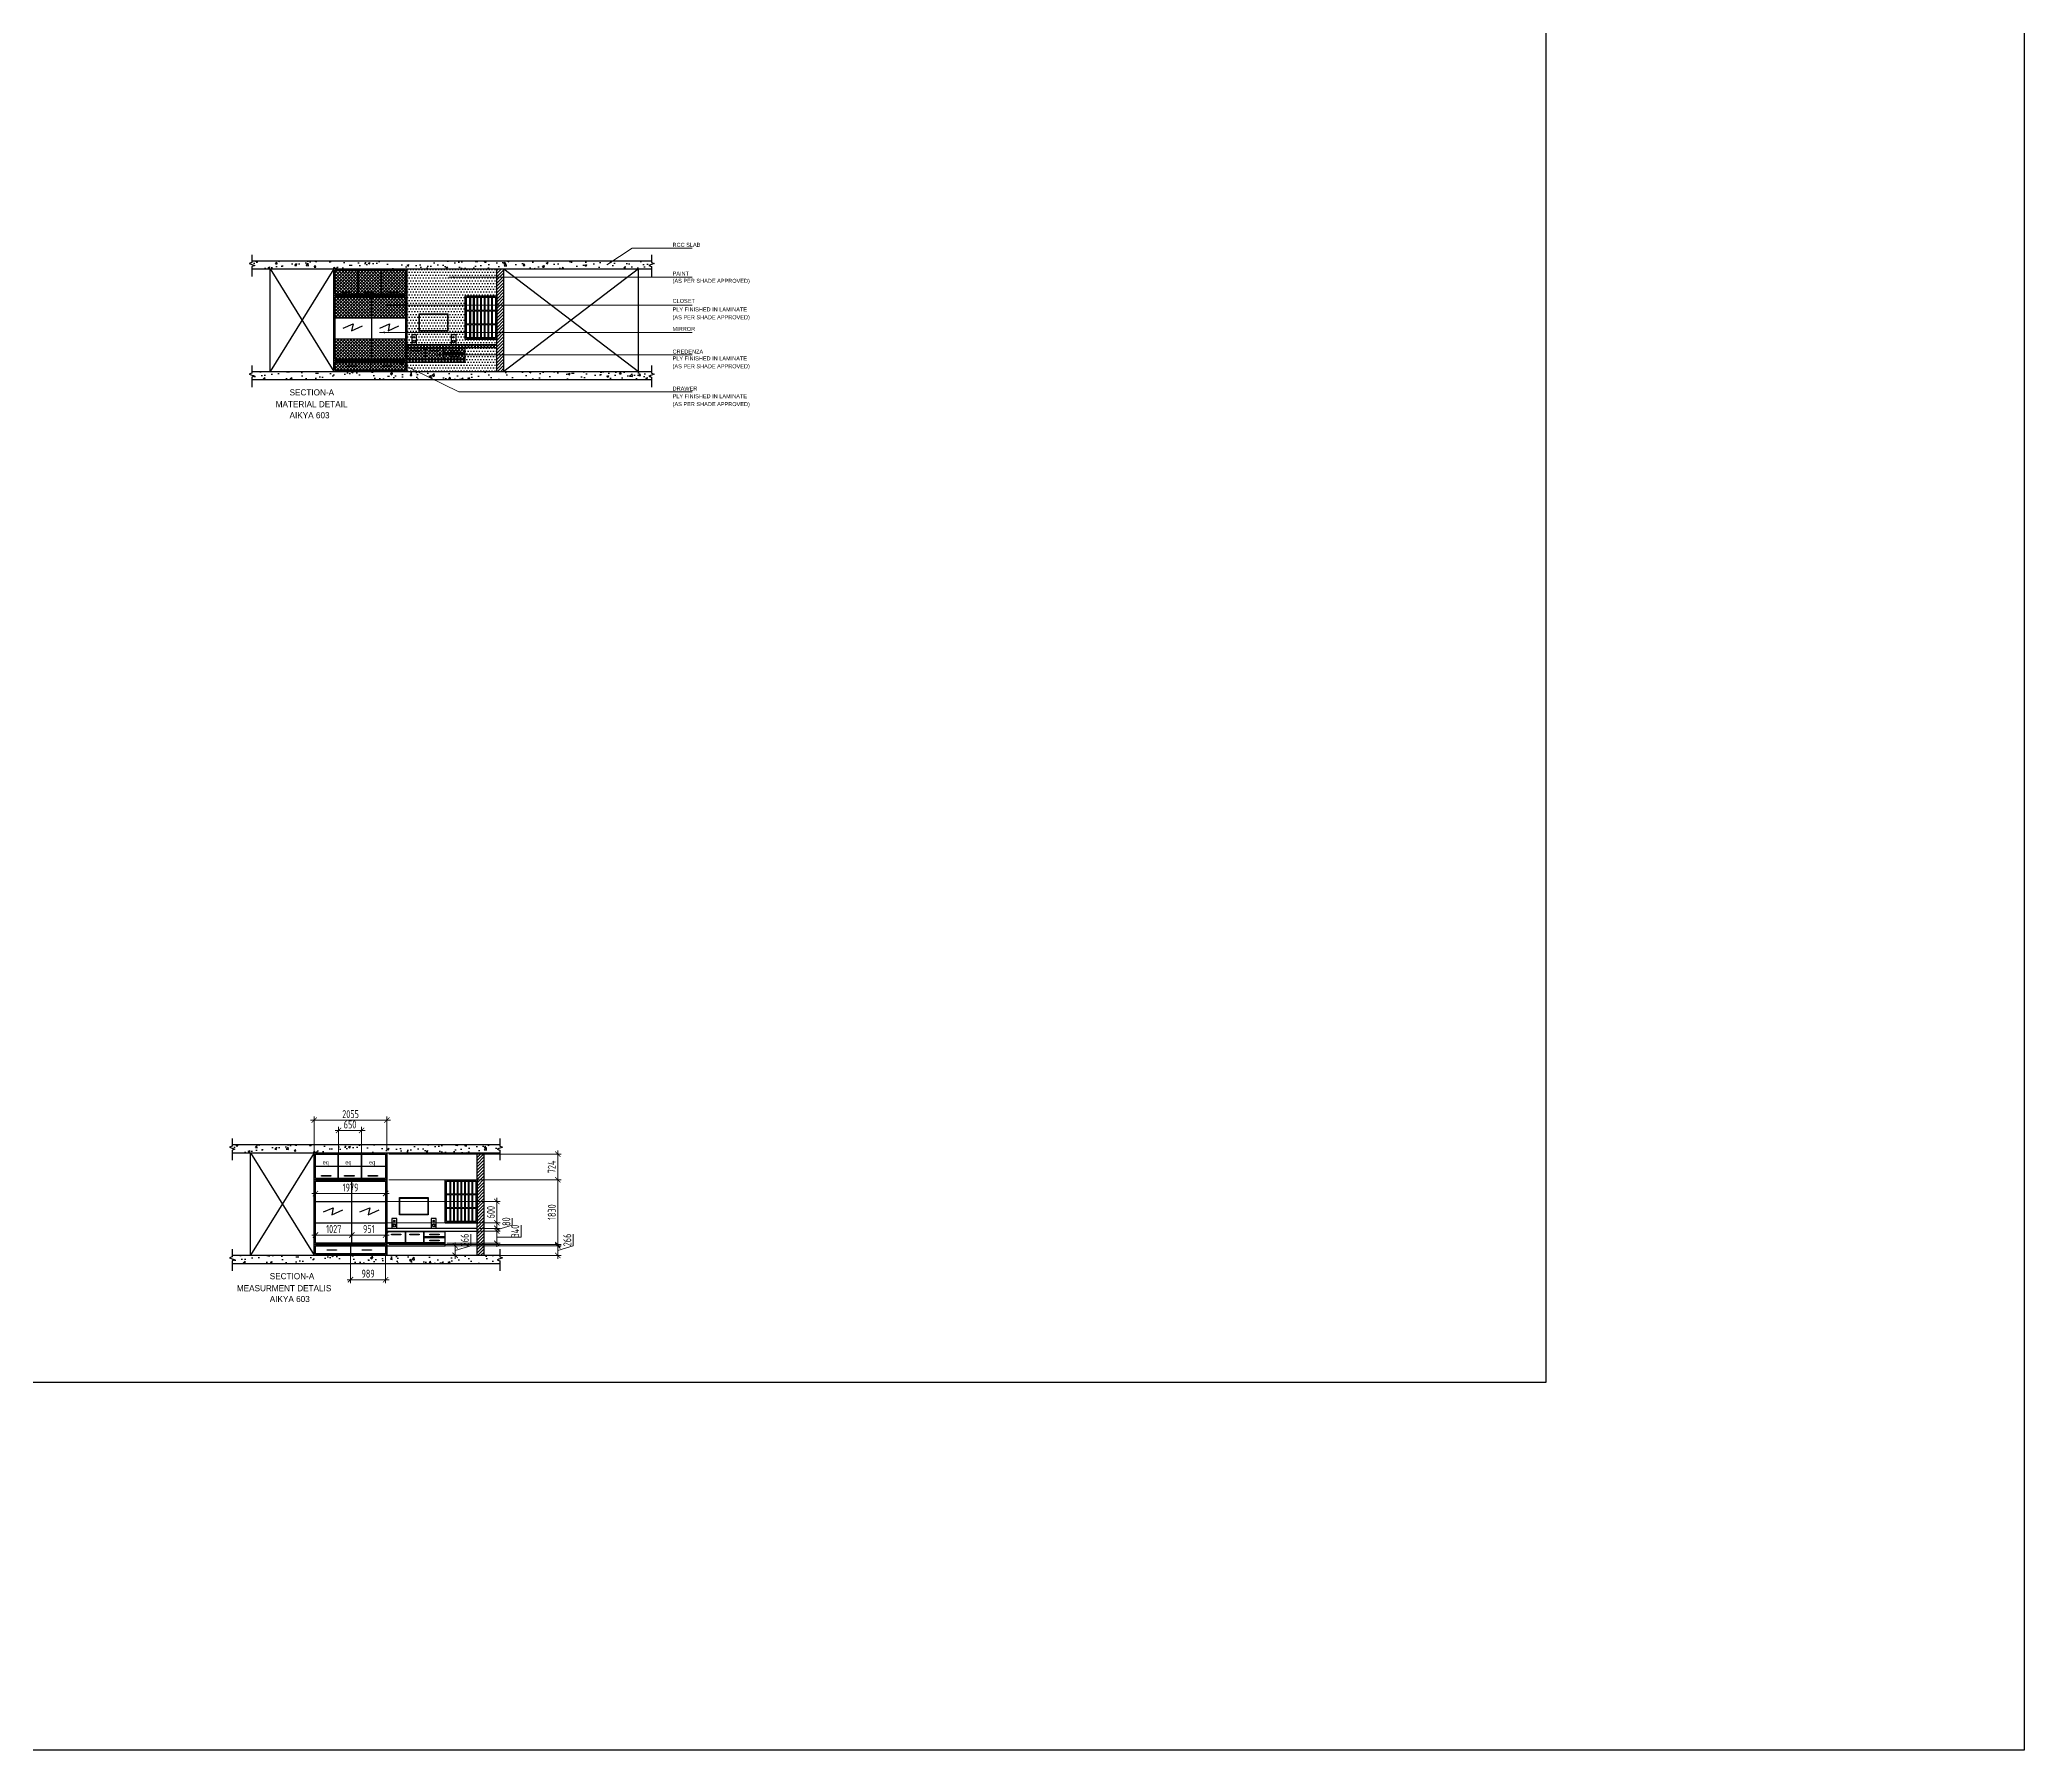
# Model space of a CAD drawing. Header units: millimetres. Extents: x -184691 to 158232, y -112569 to 33289.
# Drawn here: x -96300 to -40263, y -87609 to -39325 of the extents above; entities that cross this region are included whole.
import ezdxf

# ---------------------------------------------------------------- set-up
doc = ezdxf.new("R2010")
doc.units = ezdxf.units.MM
doc.header["$LTSCALE"] = 10
doc.header["$PDMODE"] = 35
doc.header["$PDSIZE"] = 500
for name, color, linetype in [('A--FIXTURE-0', 8, 'Continuous'), ('A--FURNITURE-1', 9, 'Continuous'), ('A--HATCH-1', 8, 'Continuous'), ('A--SPACEREF', 3, 'Continuous'), ('DIMM-1', 1, 'Continuous')]:
    doc.layers.add(name, color=color, linetype=linetype)
doc.styles.add('ISO', font='isocp2.shx', dxfattribs={"width": 0.8})
doc.dimstyles.new('A-DIM-100', dxfattribs={"dimscale": 100, "dimtxt": 2.25, "dimasz": 1.5, "dimexe": 1, "dimexo": 0.5, "dimgap": 0, "dimtad": 0, "dimdec": 0, "dimzin": 12, "dimdsep": 46, "dimtxsty": 'ISO', "dimblk": 'ARCHTICK', "dimcen": 1, "dimdle": 1, "dimclrd": 8, "dimclre": 8, "dimclrt": 256, "dimadec": 0, "dimazin": 3, "dimtfac": 1, "dimtdec": 0, "dimtmove": 1, "dimatfit": 2, "dimfxl": 1, "dimtvp": 0.75, "dimtolj": 1, "dimtzin": 12, "dimlwd": 18, "dimlwe": 18, "dimarcsym": 0})
pattern_1 = [(45, (-63762.08, -34380.485), (-44.90128, 44.90128), []), (135, (-63762.08, -34380.485), (-44.90128, -44.90128), [])]

# ---------------------------------------------------------------- blocks, each defined once
blk = doc.blocks.new('_ArchTick')
at = {"color": 0, "const_width": 0.15}
blk.add_lwpolyline([(-0.5, -0.5), (0.5, 0.5)], dxfattribs=at)
blk = doc.blocks.new('*D383')
at = {"color": 8, "lineweight": 18}
for p, q in [((-86445, -70780), (-81572, -70780)), ((-81672, -71604), (-81672, -70680)), ((-86445, -71504), (-81572, -71504))]:
    blk.add_line(p, q, dxfattribs=at)
at = {"layer": 'Defpoints', "color": 0}
for p in [(-86495, -70780), (-81672, -70780), (-86495, -71504)]:
    blk.add_point(p, dxfattribs=at)
at = {"color": 8, "lineweight": 18, "xscale": 150, "yscale": 150, "zscale": 150}
for p, rotation in [((-81672, -70780), 90), ((-81672, -71504), 270)]:
    blk.add_blockref('_ArchTick', p, dxfattribs=dict(at, rotation=rotation))
at = {"insert": (-81841, -71142), "char_height": 225, "attachment_point": 5, "rotation": 90, "style": 'ISO'}
blk.add_mtext('\\A1;724', dxfattribs=at)
blk = doc.blocks.new('*D384')
at = {"color": 8, "lineweight": 18}
for p, q in [((-86445, -71504), (-81572, -71504)), ((-81672, -73434), (-81672, -71404)), ((-86445, -73334), (-81572, -73334))]:
    blk.add_line(p, q, dxfattribs=at)
at = {"layer": 'Defpoints', "color": 0}
for p in [(-86495, -71504), (-81672, -71504), (-86495, -73334)]:
    blk.add_point(p, dxfattribs=at)
at = {"color": 8, "lineweight": 18, "xscale": 150, "yscale": 150, "zscale": 150}
for p, rotation in [((-81672, -71504), 90), ((-81672, -73334), 270)]:
    blk.add_blockref('_ArchTick', p, dxfattribs=dict(at, rotation=rotation))
at = {"insert": (-81841, -72419), "char_height": 225, "attachment_point": 5, "rotation": 90, "style": 'ISO'}
blk.add_mtext('\\A1;1830', dxfattribs=at)
blk = doc.blocks.new('*D385')
at = {"color": 8, "lineweight": 18}
for p, q in [((-86445, -73372), (-81572, -73372)), ((-81672, -73738), (-81672, -73272)), ((-81672, -73505), (-81235, -73374)), ((-81235, -73374), (-81235, -73036)), ((-86445, -73638), (-81572, -73638))]:
    blk.add_line(p, q, dxfattribs=at)
at = {"layer": 'Defpoints', "color": 0}
for p in [(-86495, -73372), (-81672, -73372), (-86495, -73638)]:
    blk.add_point(p, dxfattribs=at)
at = {"color": 8, "lineweight": 18, "xscale": 150, "yscale": 150, "zscale": 150}
for p, rotation in [((-81672, -73372), 90), ((-81672, -73638), 270)]:
    blk.add_blockref('_ArchTick', p, dxfattribs=dict(at, rotation=rotation))
at = {"insert": (-81404, -73205), "char_height": 225, "attachment_point": 5, "rotation": 90, "style": 'ISO'}
blk.add_mtext('\\A1;266', dxfattribs=at)
blk = doc.blocks.new('*D386')
at = {"color": 8, "lineweight": 18}
for p, q in [((-86483, -72119), (-83294, -72119)), ((-83394, -72819), (-83394, -72019)), ((-86483, -72719), (-83294, -72719))]:
    blk.add_line(p, q, dxfattribs=at)
at = {"layer": 'Defpoints', "color": 0}
for p in [(-86533, -72119), (-83394, -72119), (-86533, -72719)]:
    blk.add_point(p, dxfattribs=at)
at = {"color": 8, "lineweight": 18, "xscale": 150, "yscale": 150, "zscale": 150}
for p, rotation in [((-83394, -72119), 90), ((-83394, -72719), 270)]:
    blk.add_blockref('_ArchTick', p, dxfattribs=dict(at, rotation=rotation))
at = {"insert": (-83563, -72419), "char_height": 225, "attachment_point": 5, "rotation": 90, "style": 'ISO'}
blk.add_mtext('\\A1;600', dxfattribs=at)
blk = doc.blocks.new('*D387')
at = {"color": 8, "lineweight": 18}
for p, q in [((-83394, -73056), (-83394, -72776)), ((-83394, -72916), (-82957, -72785)), ((-82957, -72785), (-82957, -72586)), ((-83900, -72876), (-83294, -72876)), ((-83900, -72956), (-83294, -72956))]:
    blk.add_line(p, q, dxfattribs=at)
at = {"layer": 'Defpoints', "color": 0}
for p in [(-83950, -72876), (-83950, -72956), (-83394, -72876)]:
    blk.add_point(p, dxfattribs=at)
at = {"color": 8, "lineweight": 18, "xscale": 150, "yscale": 150, "zscale": 150}
for p, rotation in [((-83394, -72876), 90), ((-83394, -72956), 270)]:
    blk.add_blockref('_ArchTick', p, dxfattribs=dict(at, rotation=rotation))
at = {"insert": (-83125, -72686), "char_height": 225, "attachment_point": 5, "rotation": 90, "style": 'ISO'}
blk.add_mtext('\\A1;80', dxfattribs=at)
blk = doc.blocks.new('*D388')
at = {"color": 8, "lineweight": 18}
for p, q in [((-82705, -73125), (-82705, -72783)), ((-84800, -72956), (-83294, -72956)), ((-84800, -73296), (-83294, -73296)), ((-83394, -73396), (-83394, -72856)), ((-83394, -73126), (-82705, -73125))]:
    blk.add_line(p, q, dxfattribs=at)
at = {"layer": 'Defpoints', "color": 0}
for p in [(-84850, -72956), (-84850, -73296), (-83394, -72956)]:
    blk.add_point(p, dxfattribs=at)
at = {"color": 8, "lineweight": 18, "xscale": 150, "yscale": 150, "zscale": 150}
for p, rotation in [((-83394, -72956), 90), ((-83394, -73296), 270)]:
    blk.add_blockref('_ArchTick', p, dxfattribs=dict(at, rotation=rotation))
at = {"insert": (-82874, -72954), "char_height": 225, "attachment_point": 5, "rotation": 90, "style": 'ISO'}
blk.add_mtext('\\A1;340', dxfattribs=at)
blk = doc.blocks.new('*D389')
at = {"color": 8, "lineweight": 18}
for p, q in [((-88650, -69821), (-86395, -69821)), ((-88550, -70692), (-88550, -69721)), ((-86495, -70692), (-86495, -69721))]:
    blk.add_line(p, q, dxfattribs=at)
at = {"layer": 'Defpoints', "color": 0}
for p in [(-86495, -69821), (-88550, -70742), (-86495, -70742)]:
    blk.add_point(p, dxfattribs=at)
at = {"color": 8, "lineweight": 18, "xscale": 150, "yscale": 150, "zscale": 150, "rotation": 180}
blk.add_blockref('_ArchTick', (-88550, -69821), dxfattribs=at)
at = {"color": 8, "lineweight": 18, "xscale": 150, "yscale": 150, "zscale": 150}
blk.add_blockref('_ArchTick', (-86495, -69821), dxfattribs=at)
at = {"insert": (-87523, -69652), "char_height": 225, "attachment_point": 5, "style": 'ISO'}
blk.add_mtext('\\A1;2055', dxfattribs=at)
blk = doc.blocks.new('*D390')
at = {"color": 8, "lineweight": 18}
for p, q in [((-87862, -70730), (-87862, -70014)), ((-87212, -70730), (-87212, -70014)), ((-87962, -70114), (-87112, -70114))]:
    blk.add_line(p, q, dxfattribs=at)
at = {"layer": 'Defpoints', "color": 0}
for p in [(-87212, -70114), (-87862, -70780), (-87212, -70780)]:
    blk.add_point(p, dxfattribs=at)
at = {"color": 8, "lineweight": 18, "xscale": 150, "yscale": 150, "zscale": 150, "rotation": 180}
blk.add_blockref('_ArchTick', (-87862, -70114), dxfattribs=at)
at = {"color": 8, "lineweight": 18, "xscale": 150, "yscale": 150, "zscale": 150}
blk.add_blockref('_ArchTick', (-87212, -70114), dxfattribs=at)
at = {"insert": (-87537, -69945), "char_height": 225, "attachment_point": 5, "style": 'ISO'}
blk.add_mtext('\\A1;650', dxfattribs=at)
blk = doc.blocks.new('*D391')
at = {"color": 8, "lineweight": 18}
for p, q in [((-88512, -71592), (-88512, -71994)), ((-86533, -71592), (-86533, -71994)), ((-88612, -71894), (-86433, -71894))]:
    blk.add_line(p, q, dxfattribs=at)
at = {"layer": 'Defpoints', "color": 0}
for p in [(-88512, -71542), (-86533, -71542), (-86533, -71894)]:
    blk.add_point(p, dxfattribs=at)
at = {"color": 8, "lineweight": 18, "xscale": 150, "yscale": 150, "zscale": 150, "rotation": 180}
blk.add_blockref('_ArchTick', (-88512, -71894), dxfattribs=at)
at = {"color": 8, "lineweight": 18, "xscale": 150, "yscale": 150, "zscale": 150}
blk.add_blockref('_ArchTick', (-86533, -71894), dxfattribs=at)
at = {"insert": (-87523, -71725), "char_height": 225, "attachment_point": 5, "style": 'ISO'}
blk.add_mtext('\\A1;1979', dxfattribs=at)
blk = doc.blocks.new('*D392')
at = {"color": 8, "lineweight": 18}
for p, q in [((-88512, -72769), (-88512, -73164)), ((-87485, -72769), (-87485, -73164)), ((-88612, -73064), (-87385, -73064))]:
    blk.add_line(p, q, dxfattribs=at)
at = {"layer": 'Defpoints', "color": 0}
for p in [(-88512, -72719), (-87485, -72719), (-87485, -73064)]:
    blk.add_point(p, dxfattribs=at)
at = {"color": 8, "lineweight": 18, "xscale": 150, "yscale": 150, "zscale": 150, "rotation": 180}
blk.add_blockref('_ArchTick', (-88512, -73064), dxfattribs=at)
at = {"color": 8, "lineweight": 18, "xscale": 150, "yscale": 150, "zscale": 150}
blk.add_blockref('_ArchTick', (-87485, -73064), dxfattribs=at)
at = {"insert": (-87998, -72895), "char_height": 225, "attachment_point": 5, "style": 'ISO'}
blk.add_mtext('\\A1;1027', dxfattribs=at)
blk = doc.blocks.new('*D393')
at = {"color": 8, "lineweight": 18}
for p, q in [((-87485, -72769), (-87485, -73164)), ((-86533, -72769), (-86533, -73164)), ((-87585, -73064), (-86433, -73064))]:
    blk.add_line(p, q, dxfattribs=at)
at = {"layer": 'Defpoints', "color": 0}
for p in [(-87485, -72719), (-86533, -72719), (-86533, -73064)]:
    blk.add_point(p, dxfattribs=at)
at = {"color": 8, "lineweight": 18, "xscale": 150, "yscale": 150, "zscale": 150, "rotation": 180}
blk.add_blockref('_ArchTick', (-87485, -73064), dxfattribs=at)
at = {"color": 8, "lineweight": 18, "xscale": 150, "yscale": 150, "zscale": 150}
blk.add_blockref('_ArchTick', (-86533, -73064), dxfattribs=at)
at = {"insert": (-87009, -72895), "char_height": 225, "attachment_point": 5, "style": 'ISO'}
blk.add_mtext('\\A1;951', dxfattribs=at)
blk = doc.blocks.new('*D394')
at = {"color": 8, "lineweight": 18}
for p, q in [((-84800, -73372), (-84469, -73372)), ((-84569, -73272), (-84569, -73738)), ((-84569, -73505), (-84131, -73374)), ((-84131, -73374), (-84131, -73036)), ((-84800, -73638), (-84469, -73638))]:
    blk.add_line(p, q, dxfattribs=at)
at = {"layer": 'Defpoints', "color": 0}
for p in [(-84850, -73372), (-84850, -73638), (-84569, -73638)]:
    blk.add_point(p, dxfattribs=at)
at = {"color": 8, "lineweight": 18, "xscale": 150, "yscale": 150, "zscale": 150}
for p, rotation in [((-84569, -73372), 90), ((-84569, -73638), 270)]:
    blk.add_blockref('_ArchTick', p, dxfattribs=dict(at, rotation=rotation))
at = {"insert": (-84300, -73205), "char_height": 225, "attachment_point": 5, "rotation": 90, "style": 'ISO'}
blk.add_mtext('\\A1;266', dxfattribs=at)
blk = doc.blocks.new('*D395')
at = {"color": 8, "lineweight": 18}
for p, q in [((-87523, -73650), (-87523, -74425)), ((-86533, -73650), (-86533, -74425)), ((-87623, -74325), (-86433, -74325))]:
    blk.add_line(p, q, dxfattribs=at)
at = {"layer": 'Defpoints', "color": 0}
for p in [(-87523, -73600), (-86533, -73600), (-86533, -74325)]:
    blk.add_point(p, dxfattribs=at)
at = {"color": 8, "lineweight": 18, "xscale": 150, "yscale": 150, "zscale": 150, "rotation": 180}
blk.add_blockref('_ArchTick', (-87523, -74325), dxfattribs=at)
at = {"color": 8, "lineweight": 18, "xscale": 150, "yscale": 150, "zscale": 150}
blk.add_blockref('_ArchTick', (-86533, -74325), dxfattribs=at)
at = {"insert": (-87028, -74156), "char_height": 225, "attachment_point": 5, "style": 'ISO'}
blk.add_mtext('\\A1;989', dxfattribs=at)

msp = doc.modelspace()

# ---------------------------------------------------------------- hatches: boundary and pattern name
h = msp.add_hatch()
h.set_pattern_fill('AR-CONC', color=256, scale=3, style=0)
h.set_pattern_definition([(50, (-63762.1, -34380.5), (546.554, -47.817), [57.15, -628.65]), (355, (-63762.1, -34380.5), (-105.728, 573.17), [45.72, -502.92]), (100.451, (-63716.53, -34384.47), (440.8275, 525.35), [48.57, -534.27]), (46.1842, (-63762.1, -34228.1), (813.237, -126.127), [85.725, -942.975]), (96.6356, (-63694.3, -34238.6), (712.213, 742.277), [72.855, -801.405]), (351.184, (-63762.1, -34228.1), (712.214, 742.275), [68.58, -754.38]), (21, (-63685.9, -34266.2), (454.8446, -306.7966), [57.15, -628.65]), (326, (-63685.9, -34266.2), (185.406, 552.564), [45.72, -502.92]), (71.4514, (-63648, -34291.75), (640.2495, 245.769), [48.57, -534.27]), (37.5, (-63762.08, -34380.48), (9.2658, 253.6651), [0, -496.824, 0, -510.54, 0, -504.825]), (7.5, (-63762.08, -34380.48), (200.459, 300.5417), [0, -291.084, 0, -485.394, 0, -192.405]), (327.5, (-63932, -34380.48), (406.7718, -17.1862), [0, -190.5, 0, -594.36, 0, -788.67]), (317.5, (-64008.2, -34380.5), (444.3875, 76.2795), [0, -247.65, 0, -394.716, 0, -560.07])])
h.paths.add_polyline_path([(-79024.5, -45796.3), (-79024.5, -45725.1), (-79100.4, -45697.5), (-79024.5, -45669.9), (-79024.5, -45567.7), (-90305.8, -45567.7), (-90305.8, -45669.9), (-90230, -45697.5), (-90305.8, -45725.1), (-90305.8, -45796.3)])
h.paths.add_polyline_path([(-79024.5, -48920.5), (-79024.5, -48849.3), (-79100.4, -48821.7), (-79024.5, -48794.1), (-79024.5, -48691.9), (-90305.8, -48691.9), (-90305.8, -48794.1), (-90230, -48821.7), (-90305.8, -48849.3), (-90305.8, -48920.5)])
h = msp.add_hatch()
h.set_pattern_fill('AR-CONC', color=256, scale=3, style=0)
h.set_pattern_definition([(50, (-64321.27, -59326.4), (546.554, -47.817), [57.15, -628.65]), (355, (-64321.27, -59326.4), (-105.728, 573.17), [45.72, -502.92]), (100.451, (-64275.7, -59330.4), (440.8275, 525.35), [48.57, -534.27]), (46.1842, (-64321.3, -59174), (813.237, -126.127), [85.725, -942.975]), (96.6356, (-64253.5, -59184.5), (712.213, 742.277), [72.855, -801.405]), (351.184, (-64321.3, -59174), (712.214, 742.275), [68.58, -754.38]), (21, (-64245.07, -59212.1), (454.8446, -306.7966), [57.15, -628.65]), (326, (-64245.07, -59212.1), (185.406, 552.564), [45.72, -502.92]), (71.4514, (-64207.17, -59237.66), (640.2495, 245.769), [48.57, -534.27]), (37.5, (-64321.27, -59326.4), (9.2658, 253.6651), [0, -496.824, 0, -510.54, 0, -504.825]), (7.5, (-64321.27, -59326.4), (200.459, 300.5417), [0, -291.084, 0, -485.394, 0, -192.405]), (327.5, (-64491.2, -59326.4), (406.7718, -17.1862), [0, -190.5, 0, -594.36, 0, -788.67]), (317.5, (-64567.4, -59326.4), (444.3875, 76.2795), [0, -247.65, 0, -394.716, 0, -560.07])])
h.paths.add_polyline_path([(-83310.4, -70742.2), (-83310.4, -70671), (-83386.2, -70643.4), (-83234.6, -70588.2), (-83310.4, -70560.7), (-83310.4, -70513.6), (-90865, -70513.6), (-90865, -70560.7), (-90940.9, -70588.2), (-90789.2, -70643.4), (-90865, -70671), (-90865, -70742.2)])
h.paths.add_polyline_path([(-83310.4, -73866.4), (-83310.4, -73795.2), (-83386.2, -73767.6), (-83234.6, -73712.4), (-83310.4, -73684.9), (-83310.4, -73637.8), (-90865, -73637.8), (-90865, -73684.9), (-90940.9, -73712.4), (-90789.2, -73767.6), (-90865, -73795.2), (-90865, -73866.4)])
at = {"layer": 'A--FIXTURE-0'}
h = msp.add_hatch(dxfattribs=at)
h.set_pattern_fill('ANSI37', color=256, scale=20, style=0)
h.set_pattern_definition(pattern_1)
h.paths.add_polyline_path([(-87312.9, -45834.3), (-87952.9, -45834.3), (-87952.9, -46520.3), (-87312.9, -46520.3)])
h.paths.add_polyline_path([(-87516.1, -46443), (-87516.1, -46459.9), (-87780.9, -46459.9), (-87780.9, -46443)], flags=16)
h = msp.add_hatch(dxfattribs=at)
h.set_pattern_fill('ANSI37', color=256, scale=20, style=0)
h.set_pattern_definition(pattern_1)
h.paths.add_polyline_path([(-86652.9, -45834.3), (-87302.9, -45834.3), (-87302.9, -46520.3), (-86652.9, -46520.3)])
h.paths.add_polyline_path([(-86866.1, -46443), (-86866.1, -46459.9), (-87130.9, -46459.9), (-87130.9, -46443)], flags=16)
h.paths.add_polyline_path([(-86642.9, -46520.3), (-85974.1, -46520.3), (-85974.1, -45834.3), (-86642.9, -45834.3)])
h.paths.add_polyline_path([(-86206.1, -46443), (-86206.1, -46459.9), (-86470.9, -46459.9), (-86470.9, -46443)], flags=16)
h.paths.add_polyline_path([(-85974.1, -47173.1), (-85974.1, -46596.3), (-86925.5, -46596.3), (-86925.5, -47173.1)])
h.paths.add_polyline_path([(-86925.5, -47173.1), (-86925.5, -46596.3), (-87952.9, -46596.3), (-87952.9, -47173.1)])
h.paths.add_polyline_path([(-86963.5, -48653.9), (-86963.5, -48425.9), (-87952.9, -48425.9), (-87952.9, -48653.9)])
h.paths.add_polyline_path([(-87359.2, -48549.7), (-87624, -48549.7), (-87624, -48532.9), (-87359.2, -48532.9)], flags=16)
h.paths.add_polyline_path([(-85974.1, -48653.9), (-85974.1, -48425.9), (-86963.5, -48425.9), (-86963.5, -48653.9)])
h.paths.add_polyline_path([(-86634.6, -48549.7), (-86634.6, -48532.9), (-86369.8, -48532.9), (-86369.8, -48549.7)], flags=16)
h.paths.add_polyline_path([(-86925.5, -47773.1), (-87952.9, -47773.1), (-87952.9, -48349.9), (-86925.5, -48349.9)])
h.paths.add_polyline_path([(-85974.1, -47773.1), (-86925.5, -47773.1), (-86925.5, -48349.9), (-85974.1, -48349.9)])
h = msp.add_hatch(dxfattribs=at)
h.set_pattern_fill('DOTS', color=256, scale=50, style=0)
h.set_pattern_definition([(0, (-63762.08, -34380.485), (39.6875, 79.375), [0, -79.375])])
h.paths.add_polyline_path([(-84290.9, -46558.3), (-83390.9, -46558.3), (-83390.9, -45796.3), (-85936.1, -45796.3), (-85936.1, -46558.3), (-85936.1, -47929.9), (-85796.2, -47929.9), (-85796.2, -47651.8), (-85657.1, -47651.8), (-85657.1, -47929.9), (-84682.8, -47929.9), (-84682.8, -47651.8), (-84543.6, -47651.8), (-84543.6, -47929.9), (-83390.9, -47929.9), (-83390.9, -47777.5), (-84290.9, -47777.5)])
h.paths.add_polyline_path([(-84772.6, -47064.2), (-84772.6, -47550.2), (-85584.6, -47550.2), (-85584.6, -47064.2)], flags=16)
h.paths.add_polyline_path([(-83390.9, -48691.9), (-83390.9, -48009.9), (-84290.9, -48009.9), (-84290.9, -48425.9), (-85936.1, -48425.9), (-85936.1, -48691.9)])
h.paths.add_polyline_path([(-84782.6, -47540.2), (-84782.6, -47074.2), (-85574.6, -47074.2), (-85574.6, -47540.2)], flags=0)
h = msp.add_hatch(dxfattribs=at)
h.set_pattern_fill('ANSI37', color=256, scale=20, style=0)
h.set_pattern_definition(pattern_1)
h.paths.add_polyline_path([(-85936.1, -47929.9), (-85936.1, -48009.9), (-85413.5, -48009.9), (-84890.9, -48009.9), (-83390.9, -48009.9), (-83390.9, -47929.9)])
h.paths.add_polyline_path([(-85423.5, -48019.9), (-85926.1, -48019.9), (-85926.1, -48339.9), (-85423.5, -48339.9)])
h.paths.add_polyline_path([(-85545.9, -48094.6), (-85545.9, -48111.4), (-85810.7, -48111.4), (-85810.7, -48094.6)], flags=16)
h.paths.add_polyline_path([(-85403.5, -48339.9), (-84900.9, -48339.9), (-84900.9, -48019.9), (-85403.5, -48019.9)])
h.paths.add_polyline_path([(-85288.1, -48111.4), (-85288.1, -48094.6), (-85023.3, -48094.6), (-85023.3, -48111.4)], flags=16)
h.paths.add_polyline_path([(-85936.1, -48349.9), (-85936.1, -48387.9), (-85936.1, -48425.9), (-84290.9, -48425.9), (-84290.9, -48349.9)])
h.paths.add_polyline_path([(-84880.9, -48189.9), (-84880.9, -48339.9), (-84298.5, -48339.9), (-84298.5, -48189.9)])
h.paths.add_polyline_path([(-84722.5, -48264.6), (-84457.7, -48264.6), (-84457.7, -48281.4), (-84722.5, -48281.4)], flags=16)
h.paths.add_polyline_path([(-84880.9, -48019.9), (-84880.9, -48169.9), (-84298.5, -48169.9), (-84298.5, -48019.9)])
h.paths.add_polyline_path([(-84722.5, -48094.6), (-84457.7, -48094.6), (-84457.7, -48111.4), (-84722.5, -48111.4)], flags=16)
at = {"layer": 'A--HATCH-1'}
h = msp.add_hatch(dxfattribs=at)
h.set_pattern_fill('ANSI31', color=256, scale=20, style=0)
h.set_pattern_definition([(45, (-63762.08, -34380.485), (-44.90128, 44.90128), [])])
h.paths.add_polyline_path([(-83390.9, -48691.9), (-83190.9, -48691.9), (-83190.9, -45796.3), (-83390.9, -45796.3)])
h = msp.add_hatch(dxfattribs=at)
h.set_pattern_fill('ANSI31', color=256, scale=20, style=0)
h.set_pattern_definition([(45, (-64321.27, -59326.39), (-44.90128, 44.90128), [])])
h.paths.add_polyline_path([(-83950.1, -73637.8), (-83750.1, -73637.8), (-83750.1, -70742.2), (-83950.1, -70742.2)])

# ---------------------------------------------------------------- linework, layer by layer
for p, q in [((-90305.8, -45567.7), (-79024.5, -45567.7)), ((-90305.8, -45796.3), (-79024.5, -45796.3)), ((-89790.9, -48691.9), (-89790.9, -45796.3)), ((-89790.9, -45796.3), (-87990.9, -48691.9)), ((-87990.9, -45796.3), (-89790.9, -48691.9)), ((-87990.9, -48691.9), (-87990.9, -45796.3)), ((-87952.9, -46520.3), (-87952.9, -45834.3)), ((-87312.9, -46520.3), (-87312.9, -45834.3)), ((-87302.9, -46520.3), (-87302.9, -45834.3)), ((-86652.9, -46520.3), (-86652.9, -45834.3)), ((-86642.9, -46520.3), (-86642.9, -45834.3)), ((-85936.1, -48691.9), (-85936.1, -45796.3)), ((-83390.9, -48691.9), (-83390.9, -45796.3)), ((-83190.9, -45796.3), (-79390.9, -48691.9)), ((-79390.9, -45796.3), (-83190.9, -48691.9)), ((-83190.9, -48691.9), (-83190.9, -45796.3)), ((-79390.9, -48691.9), (-79390.9, -45796.3)), ((-86925.5, -48349.9), (-86925.5, -46596.3)), ((-84290.9, -46558.3), (-83390.9, -46558.3)), ((-84290.9, -47777.5), (-84290.9, -46558.3)), ((-84252.9, -46955.8), (-84160.4, -46955.8)), ((-84252.9, -46975.8), (-84160.4, -46975.8)), ((-84160.4, -46596.3), (-84160.4, -46955.8)), ((-84160.4, -46975.8), (-84160.4, -47343.8)), ((-84140.4, -46596.3), (-84140.4, -46955.8)), ((-84140.4, -46955.8), (-84057.2, -46955.8)), ((-84140.4, -46975.8), (-84140.4, -47343.8)), ((-84140.4, -46975.8), (-84057.2, -46975.8)), ((-84057.2, -46596.3), (-84057.2, -46955.8)), ((-84057.2, -46596.3), (-84057.2, -46955.8)), ((-84057.2, -46975.8), (-84057.2, -47343.8)), ((-84057.2, -46975.8), (-84057.2, -47343.8)), ((-84037.2, -46596.3), (-84037.2, -46955.8)), ((-84037.2, -46596.3), (-84037.2, -46955.8)), ((-84037.2, -46955.8), (-83954.1, -46955.8)), ((-84037.2, -46975.8), (-84037.2, -47343.8)), ((-84037.2, -46975.8), (-84037.2, -47343.8)), ((-84037.2, -46975.8), (-83954.1, -46975.8)), ((-83954.1, -46596.3), (-83954.1, -46955.8)), ((-83954.1, -46975.8), (-83954.1, -47343.8)), ((-83934.1, -46596.3), (-83934.1, -46955.8)), ((-83934.1, -46955.8), (-83850.9, -46955.8)), ((-83934.1, -46975.8), (-83934.1, -47343.8)), ((-83934.1, -46975.8), (-83850.9, -46975.8)), ((-83850.9, -46596.3), (-83850.9, -46955.8)), ((-83850.9, -46596.3), (-83850.9, -46955.8)), ((-83850.9, -46975.8), (-83850.9, -47343.8)), ((-83850.9, -46975.8), (-83850.9, -47343.8)), ((-83830.9, -46596.3), (-83830.9, -46955.8)), ((-83830.9, -46596.3), (-83830.9, -46955.8)), ((-83830.9, -46955.8), (-83747.8, -46955.8)), ((-83830.9, -46975.8), (-83830.9, -47343.8)), ((-83830.9, -46975.8), (-83830.9, -47343.8)), ((-83830.9, -46975.8), (-83747.8, -46975.8)), ((-83747.8, -46596.3), (-83747.8, -46955.8)), ((-83747.8, -46596.3), (-83747.8, -46955.8)), ((-83747.8, -46975.8), (-83747.8, -47343.8)), ((-83747.8, -46975.8), (-83747.8, -47343.8)), ((-83727.8, -46596.3), (-83727.8, -46955.8)), ((-83727.8, -46596.3), (-83727.8, -46955.8)), ((-83727.8, -46955.8), (-83644.6, -46955.8)), ((-83727.8, -46975.8), (-83727.8, -47343.8)), ((-83727.8, -46975.8), (-83727.8, -47343.8)), ((-83727.8, -46975.8), (-83644.6, -46975.8)), ((-83644.6, -46596.3), (-83644.6, -46955.8)), ((-83644.6, -46596.3), (-83644.6, -46955.8)), ((-83644.6, -46975.8), (-83644.6, -47343.8)), ((-83644.6, -46975.8), (-83644.6, -47343.8)), ((-83624.6, -46596.3), (-83624.6, -46955.8)), ((-83624.6, -46596.3), (-83624.6, -46955.8)), ((-83624.6, -46955.8), (-83541.5, -46955.8)), ((-83624.6, -46975.8), (-83624.6, -47343.8)), ((-83624.6, -46975.8), (-83624.6, -47343.8)), ((-83624.6, -46975.8), (-83541.5, -46975.8)), ((-83541.5, -46596.3), (-83541.5, -46955.8)), ((-83541.5, -46975.8), (-83541.5, -47343.8)), ((-83521.5, -46596.3), (-83521.5, -46955.8)), ((-83521.5, -46955.8), (-83428.9, -46955.8)), ((-83521.5, -46975.8), (-83521.5, -47343.8)), ((-83521.5, -46975.8), (-83428.9, -46975.8)), ((-87952.9, -47173.1), (-85974.1, -47173.1)), ((-87728, -47466.1), (-87451.3, -47348.5)), ((-87451.3, -47348.5), (-87492.5, -47545.5)), ((-87492.5, -47545.5), (-87186.3, -47404.3)), ((-86925.5, -47173.1), (-86692.8, -47173.1)), ((-86700.6, -47466.1), (-86423.9, -47348.5)), ((-86423.9, -47348.5), (-86465.1, -47545.5)), ((-86465.1, -47545.5), (-86158.9, -47404.3)), ((-84252.9, -47343.8), (-84160.4, -47343.8)), ((-84252.9, -47363.8), (-84160.4, -47363.8)), ((-84160.4, -47363.8), (-84160.4, -47739.5)), ((-84140.4, -47343.8), (-84057.2, -47343.8)), ((-84140.4, -47363.8), (-84140.4, -47739.5)), ((-84140.4, -47363.8), (-84057.2, -47363.8)), ((-84057.2, -47363.8), (-84057.2, -47739.5)), ((-84057.2, -47363.8), (-84057.2, -47739.5)), ((-84037.2, -47343.8), (-83954.1, -47343.8)), ((-84037.2, -47363.8), (-84037.2, -47739.5)), ((-84037.2, -47363.8), (-84037.2, -47739.5)), ((-84037.2, -47363.8), (-83954.1, -47363.8)), ((-83954.1, -47363.8), (-83954.1, -47739.5)), ((-83934.1, -47343.8), (-83850.9, -47343.8)), ((-83934.1, -47363.8), (-83934.1, -47739.5)), ((-83934.1, -47363.8), (-83850.9, -47363.8)), ((-83850.9, -47363.8), (-83850.9, -47739.5)), ((-83850.9, -47363.8), (-83850.9, -47739.5)), ((-83830.9, -47343.8), (-83747.8, -47343.8)), ((-83830.9, -47363.8), (-83830.9, -47739.5)), ((-83830.9, -47363.8), (-83830.9, -47739.5)), ((-83830.9, -47363.8), (-83747.8, -47363.8)), ((-83747.8, -47363.8), (-83747.8, -47739.5)), ((-83747.8, -47363.8), (-83747.8, -47739.5)), ((-83727.8, -47343.8), (-83644.6, -47343.8)), ((-83727.8, -47363.8), (-83727.8, -47739.5)), ((-83727.8, -47363.8), (-83727.8, -47739.5)), ((-83727.8, -47363.8), (-83644.6, -47363.8)), ((-83644.6, -47363.8), (-83644.6, -47739.5)), ((-83644.6, -47363.8), (-83644.6, -47739.5)), ((-83624.6, -47343.8), (-83541.5, -47343.8)), ((-83624.6, -47363.8), (-83624.6, -47739.5)), ((-83624.6, -47363.8), (-83624.6, -47739.5)), ((-83624.6, -47363.8), (-83541.5, -47363.8)), ((-83541.5, -47363.8), (-83541.5, -47739.5)), ((-83521.5, -47343.8), (-83428.9, -47343.8)), ((-83521.5, -47363.8), (-83521.5, -47739.5)), ((-83521.5, -47363.8), (-83428.9, -47363.8)), ((-87952.9, -47773.1), (-85974.1, -47773.1)), ((-86925.5, -47773.1), (-86692.8, -47773.1)), ((-85936.1, -47929.9), (-83390.9, -47929.9)), ((-85936.1, -48009.9), (-83390.9, -48009.9)), ((-85936.1, -48009.9), (-84890.9, -48009.9)), ((-85413.5, -48009.9), (-85413.5, -48349.9)), ((-84890.9, -48349.9), (-84890.9, -48009.9)), ((-84890.9, -48179.9), (-84288.5, -48179.9)), ((-84290.9, -47777.5), (-83390.9, -47777.5)), ((-84290.9, -48425.9), (-84290.9, -48009.9)), ((-90305.8, -48691.9), (-79024.5, -48691.9)), ((-89790.9, -48691.9), (-79390.9, -48691.9)), ((-86963.5, -48425.9), (-86963.5, -48653.9)), ((-85936.1, -48349.9), (-84290.9, -48349.9)), ((-85936.1, -48425.9), (-84290.9, -48425.9)), ((-90305.8, -48920.5), (-79024.5, -48920.5)), ((-90865, -70513.6), (-83310.4, -70513.6)), ((-90865, -70742.2), (-83310.4, -70742.2)), ((-90350.1, -73637.8), (-90350.1, -70742.2)), ((-90350.1, -70742.2), (-88550.1, -73637.8)), ((-88550.1, -70742.2), (-90350.1, -73637.8)), ((-88550.1, -73637.8), (-88550.1, -70742.2)), ((-88512.1, -71466.2), (-88512.1, -70780.2)), ((-87872.1, -71466.2), (-87872.1, -70780.2)), ((-87862.1, -71466.2), (-87862.1, -70780.2)), ((-87212.1, -71466.2), (-87212.1, -70780.2)), ((-87202.1, -71466.2), (-87202.1, -70780.2)), ((-86495.3, -73637.8), (-86495.3, -70742.2)), ((-83950.1, -73637.8), (-83950.1, -70742.2)), ((-83750.1, -73637.8), (-83750.1, -70742.2)), ((-87484.7, -73295.8), (-87484.7, -71542.2)), ((-84850.1, -71504.2), (-83950.1, -71504.2)), ((-84850.1, -72723.4), (-84850.1, -71504.2)), ((-84719.6, -71542.2), (-84719.6, -71901.8)), ((-84699.6, -71542.2), (-84699.6, -71901.8)), ((-84616.4, -71542.2), (-84616.4, -71901.8)), ((-84616.4, -71542.2), (-84616.4, -71901.8)), ((-84596.4, -71542.2), (-84596.4, -71901.8)), ((-84596.4, -71542.2), (-84596.4, -71901.8)), ((-84513.3, -71542.2), (-84513.3, -71901.8)), ((-84493.3, -71542.2), (-84493.3, -71901.8)), ((-84410.1, -71542.2), (-84410.1, -71901.8)), ((-84410.1, -71542.2), (-84410.1, -71901.8)), ((-84390.1, -71542.2), (-84390.1, -71901.8)), ((-84390.1, -71542.2), (-84390.1, -71901.8)), ((-84307, -71542.2), (-84307, -71901.8)), ((-84307, -71542.2), (-84307, -71901.8)), ((-84287, -71542.2), (-84287, -71901.8)), ((-84287, -71542.2), (-84287, -71901.8)), ((-84203.8, -71542.2), (-84203.8, -71901.8)), ((-84203.8, -71542.2), (-84203.8, -71901.8)), ((-84183.8, -71542.2), (-84183.8, -71901.8)), ((-84183.8, -71542.2), (-84183.8, -71901.8)), ((-84100.7, -71542.2), (-84100.7, -71901.8)), ((-84080.7, -71542.2), (-84080.7, -71901.8)), ((-88512.1, -72119), (-86533.3, -72119)), ((-87484.7, -72119), (-87252, -72119)), ((-84812.1, -71901.8), (-84719.6, -71901.8)), ((-84812.1, -71921.8), (-84719.6, -71921.8)), ((-84719.6, -71921.8), (-84719.6, -72289.7)), ((-84699.6, -71901.8), (-84616.4, -71901.8)), ((-84699.6, -71921.8), (-84699.6, -72289.7)), ((-84699.6, -71921.8), (-84616.4, -71921.8)), ((-84616.4, -71921.8), (-84616.4, -72289.7)), ((-84616.4, -71921.8), (-84616.4, -72289.7)), ((-84596.4, -71901.8), (-84513.3, -71901.8)), ((-84596.4, -71921.8), (-84596.4, -72289.7)), ((-84596.4, -71921.8), (-84596.4, -72289.7)), ((-84596.4, -71921.8), (-84513.3, -71921.8)), ((-84513.3, -71921.8), (-84513.3, -72289.7)), ((-84493.3, -71901.8), (-84410.1, -71901.8)), ((-84493.3, -71921.8), (-84493.3, -72289.7)), ((-84493.3, -71921.8), (-84410.1, -71921.8)), ((-84410.1, -71921.8), (-84410.1, -72289.7)), ((-84410.1, -71921.8), (-84410.1, -72289.7)), ((-84390.1, -71901.8), (-84307, -71901.8)), ((-84390.1, -71921.8), (-84390.1, -72289.7)), ((-84390.1, -71921.8), (-84390.1, -72289.7)), ((-84390.1, -71921.8), (-84307, -71921.8)), ((-84307, -71921.8), (-84307, -72289.7)), ((-84307, -71921.8), (-84307, -72289.7)), ((-84287, -71901.8), (-84203.8, -71901.8)), ((-84287, -71921.8), (-84287, -72289.7)), ((-84287, -71921.8), (-84287, -72289.7)), ((-84287, -71921.8), (-84203.8, -71921.8)), ((-84203.8, -71921.8), (-84203.8, -72289.7)), ((-84203.8, -71921.8), (-84203.8, -72289.7)), ((-84183.8, -71901.8), (-84100.7, -71901.8)), ((-84183.8, -71921.8), (-84183.8, -72289.7)), ((-84183.8, -71921.8), (-84183.8, -72289.7)), ((-84183.8, -71921.8), (-84100.7, -71921.8)), ((-84100.7, -71921.8), (-84100.7, -72289.7)), ((-84080.7, -71901.8), (-83988.1, -71901.8)), ((-84080.7, -71921.8), (-84080.7, -72289.7)), ((-84080.7, -71921.8), (-83988.1, -71921.8)), ((-88512.1, -72719), (-86533.3, -72719)), ((-88287.2, -72412), (-88010.5, -72294.4)), ((-88010.5, -72294.4), (-88051.7, -72491.4)), ((-88051.7, -72491.4), (-87745.5, -72350.3)), ((-87484.7, -72719), (-87252, -72719)), ((-87259.8, -72412), (-86983.1, -72294.4)), ((-86983.1, -72294.4), (-87024.3, -72491.4)), ((-87024.3, -72491.4), (-86718.1, -72350.3)), ((-84850.1, -72723.4), (-83950.1, -72723.4)), ((-84812.1, -72289.7), (-84719.6, -72289.7)), ((-84812.1, -72309.7), (-84719.6, -72309.7)), ((-84719.6, -72309.7), (-84719.6, -72685.4)), ((-84699.6, -72289.7), (-84616.4, -72289.7)), ((-84699.6, -72309.7), (-84699.6, -72685.4)), ((-84699.6, -72309.7), (-84616.4, -72309.7)), ((-84616.4, -72309.7), (-84616.4, -72685.4)), ((-84616.4, -72309.7), (-84616.4, -72685.4)), ((-84596.4, -72289.7), (-84513.3, -72289.7)), ((-84596.4, -72309.7), (-84596.4, -72685.4)), ((-84596.4, -72309.7), (-84596.4, -72685.4)), ((-84596.4, -72309.7), (-84513.3, -72309.7)), ((-84513.3, -72309.7), (-84513.3, -72685.4)), ((-84493.3, -72289.7), (-84410.1, -72289.7)), ((-84493.3, -72309.7), (-84493.3, -72685.4)), ((-84493.3, -72309.7), (-84410.1, -72309.7)), ((-84410.1, -72309.7), (-84410.1, -72685.4)), ((-84410.1, -72309.7), (-84410.1, -72685.4)), ((-84390.1, -72289.7), (-84307, -72289.7)), ((-84390.1, -72309.7), (-84390.1, -72685.4)), ((-84390.1, -72309.7), (-84390.1, -72685.4)), ((-84390.1, -72309.7), (-84307, -72309.7)), ((-84307, -72309.7), (-84307, -72685.4)), ((-84307, -72309.7), (-84307, -72685.4)), ((-84287, -72289.7), (-84203.8, -72289.7)), ((-84287, -72309.7), (-84287, -72685.4)), ((-84287, -72309.7), (-84287, -72685.4)), ((-84287, -72309.7), (-84203.8, -72309.7)), ((-84203.8, -72309.7), (-84203.8, -72685.4)), ((-84203.8, -72309.7), (-84203.8, -72685.4)), ((-84183.8, -72289.7), (-84100.7, -72289.7)), ((-84183.8, -72309.7), (-84183.8, -72685.4)), ((-84183.8, -72309.7), (-84183.8, -72685.4)), ((-84183.8, -72309.7), (-84100.7, -72309.7)), ((-84100.7, -72309.7), (-84100.7, -72685.4)), ((-84080.7, -72289.7), (-83988.1, -72289.7)), ((-84080.7, -72309.7), (-84080.7, -72685.4)), ((-84080.7, -72309.7), (-83988.1, -72309.7)), ((-87522.7, -73371.8), (-87522.7, -73599.8)), ((-86495.3, -72875.8), (-83950.1, -72875.8)), ((-86495.3, -72955.8), (-83950.1, -72955.8)), ((-86495.3, -72955.8), (-85450.1, -72955.8)), ((-86495.3, -73295.8), (-84850.1, -73295.8)), ((-86495.3, -73371.8), (-84850.1, -73371.8)), ((-85972.7, -72955.8), (-85972.7, -73295.8)), ((-85450.1, -73295.8), (-85450.1, -72955.8)), ((-85450.1, -73125.8), (-84847.7, -73125.8)), ((-84850.1, -73371.8), (-84850.1, -72955.8)), ((-90865, -73637.8), (-83310.4, -73637.8)), ((-90865, -73866.4), (-83310.4, -73866.4)), ((-90350.1, -73637.8), (-83310.4, -73637.8))]:
    msp.add_line(p, q)
for points in [[(-184690.7, 33289.1), (-40262.8, 33289.1), (-40262.8, -87608.9), (-184690.7, -87608.9)], [(-170663.5, 23949.4), (-53770.5, 23949.4), (-53770.5, -77231.4), (-170663.5, -77231.4)], [(-87990.9, -45796.3), (-85936.1, -45796.3), (-85936.1, -46558.3), (-87990.9, -46558.3)], [(-87952.9, -45834.3), (-85974.1, -45834.3), (-85974.1, -46520.3), (-87952.9, -46520.3)], [(-87780.9, -46443), (-87516.1, -46443), (-87516.1, -46459.9), (-87780.9, -46459.9)], [(-87130.9, -46443), (-86866.1, -46443), (-86866.1, -46459.9), (-87130.9, -46459.9)], [(-86470.9, -46443), (-86206.1, -46443), (-86206.1, -46459.9), (-86470.9, -46459.9)], [(-87990.9, -46558.3), (-85936.1, -46558.3), (-85936.1, -48387.9), (-87990.9, -48387.9)], [(-87952.9, -46596.3), (-85974.1, -46596.3), (-85974.1, -48349.9), (-87952.9, -48349.9)], [(-85584.6, -47064.2), (-84772.6, -47064.2), (-84772.6, -47550.2), (-85584.6, -47550.2)], [(-84290.9, -46558.3), (-83390.9, -46558.3), (-83390.9, -47777.5), (-84290.9, -47777.5)], [(-84252.9, -46596.3), (-83428.9, -46596.3), (-83428.9, -47739.5), (-84252.9, -47739.5)], [(-85574.6, -47074.2), (-84782.6, -47074.2), (-84782.6, -47540.2), (-85574.6, -47540.2)], [(-85936.1, -48009.9), (-85413.5, -48009.9), (-85413.5, -48349.9), (-85936.1, -48349.9)], [(-85926.1, -48019.9), (-85423.5, -48019.9), (-85423.5, -48339.9), (-85926.1, -48339.9)], [(-85810.7, -48094.6), (-85545.9, -48094.6), (-85545.9, -48111.4), (-85810.7, -48111.4)], [(-85796.2, -47929.9), (-85657.1, -47929.9), (-85657.1, -47651.8), (-85796.2, -47651.8)], [(-85403.5, -48019.9), (-84900.9, -48019.9), (-84900.9, -48339.9), (-85403.5, -48339.9)], [(-85288.1, -48094.6), (-85023.3, -48094.6), (-85023.3, -48111.4), (-85288.1, -48111.4)], [(-84880.9, -48019.9), (-84298.5, -48019.9), (-84298.5, -48169.9), (-84880.9, -48169.9)], [(-84880.9, -48189.9), (-84298.5, -48189.9), (-84298.5, -48339.9), (-84880.9, -48339.9)], [(-84722.5, -48094.6), (-84457.7, -48094.6), (-84457.7, -48111.4), (-84722.5, -48111.4)], [(-84682.8, -47929.9), (-84543.6, -47929.9), (-84543.6, -47651.8), (-84682.8, -47651.8)], [(-87990.9, -48387.9), (-85936.1, -48387.9), (-85936.1, -48691.9), (-87990.9, -48691.9)], [(-87952.9, -48425.9), (-85974.1, -48425.9), (-85974.1, -48653.9), (-87952.9, -48653.9)], [(-87624, -48532.9), (-87359.2, -48532.9), (-87359.2, -48549.7), (-87624, -48549.7)], [(-86634.6, -48532.9), (-86369.8, -48532.9), (-86369.8, -48549.7), (-86634.6, -48549.7)], [(-84722.5, -48264.6), (-84457.7, -48264.6), (-84457.7, -48281.4), (-84722.5, -48281.4)], [(-88550.1, -70742.2), (-86495.3, -70742.2), (-86495.3, -71504.2), (-88550.1, -71504.2)], [(-88512.1, -70780.2), (-86533.3, -70780.2), (-86533.3, -71466.2), (-88512.1, -71466.2)], [(-88550.1, -71504.2), (-86495.3, -71504.2), (-86495.3, -73333.8), (-88550.1, -73333.8)], [(-88512.1, -71542.2), (-86533.3, -71542.2), (-86533.3, -73295.8), (-88512.1, -73295.8)], [(-88340.1, -71388.9), (-88075.3, -71388.9), (-88075.3, -71405.8), (-88340.1, -71405.8)], [(-87690.1, -71388.9), (-87425.3, -71388.9), (-87425.3, -71405.8), (-87690.1, -71405.8)], [(-87030.1, -71388.9), (-86765.3, -71388.9), (-86765.3, -71405.8), (-87030.1, -71405.8)], [(-84850.1, -71504.2), (-83950.1, -71504.2), (-83950.1, -72723.4), (-84850.1, -72723.4)], [(-84812.1, -71542.2), (-83988.1, -71542.2), (-83988.1, -72685.4), (-84812.1, -72685.4)], [(-86143.8, -72010.1), (-85331.8, -72010.1), (-85331.8, -72496.1), (-86143.8, -72496.1)], [(-86133.8, -72020.1), (-85341.8, -72020.1), (-85341.8, -72486.1), (-86133.8, -72486.1)], [(-86355.4, -72875.8), (-86216.3, -72875.8), (-86216.3, -72597.7), (-86355.4, -72597.7)], [(-85242, -72875.8), (-85102.8, -72875.8), (-85102.8, -72597.7), (-85242, -72597.7)], [(-88550.1, -73333.8), (-86495.3, -73333.8), (-86495.3, -73637.8), (-88550.1, -73637.8)], [(-88512.1, -73371.8), (-86533.3, -73371.8), (-86533.3, -73599.8), (-88512.1, -73599.8)], [(-86495.3, -72955.8), (-85972.7, -72955.8), (-85972.7, -73295.8), (-86495.3, -73295.8)], [(-86485.3, -72965.8), (-85982.7, -72965.8), (-85982.7, -73285.8), (-86485.3, -73285.8)], [(-86369.9, -73040.5), (-86105.1, -73040.5), (-86105.1, -73057.3), (-86369.9, -73057.3)], [(-85962.7, -72965.8), (-85460.1, -72965.8), (-85460.1, -73285.8), (-85962.7, -73285.8)], [(-85847.3, -73040.5), (-85582.5, -73040.5), (-85582.5, -73057.3), (-85847.3, -73057.3)], [(-85440.1, -72965.8), (-84857.7, -72965.8), (-84857.7, -73115.8), (-85440.1, -73115.8)], [(-85440.1, -73135.8), (-84857.7, -73135.8), (-84857.7, -73285.8), (-85440.1, -73285.8)], [(-85281.7, -73040.5), (-85016.9, -73040.5), (-85016.9, -73057.3), (-85281.7, -73057.3)], [(-85281.7, -73210.5), (-85016.9, -73210.5), (-85016.9, -73227.3), (-85281.7, -73227.3)], [(-88183.2, -73478.8), (-87918.4, -73478.8), (-87918.4, -73495.6), (-88183.2, -73495.6)], [(-87193.8, -73478.8), (-86929, -73478.8), (-86929, -73495.6), (-87193.8, -73495.6)]]:
    msp.add_lwpolyline(points, close=True)
at = {"linetype": 'Continuous'}
for points in [[(-90305.8, -45394), (-90305.8, -45614.7), (-90381.7, -45642.3), (-90230, -45697.5), (-90305.8, -45725.1), (-90305.8, -46005.8)], [(-79024.5, -45394), (-79024.5, -45614.7), (-78948.7, -45642.3), (-79100.4, -45697.5), (-79024.5, -45725.1), (-79024.5, -46005.8)], [(-90305.8, -48518.2), (-90305.8, -48738.9), (-90381.7, -48766.5), (-90230, -48821.7), (-90305.8, -48849.3), (-90305.8, -49130)], [(-79024.5, -48518.2), (-79024.5, -48738.9), (-78948.7, -48766.5), (-79100.4, -48821.7), (-79024.5, -48849.3), (-79024.5, -49130)], [(-90865, -70339.9), (-90865, -70560.7), (-90940.9, -70588.2), (-90789.2, -70643.4), (-90865, -70671), (-90865, -70951.7)], [(-83310.4, -70339.9), (-83310.4, -70560.7), (-83234.6, -70588.2), (-83386.2, -70643.4), (-83310.4, -70671), (-83310.4, -70951.7)], [(-90865, -73464.1), (-90865, -73684.9), (-90940.9, -73712.4), (-90789.2, -73767.6), (-90865, -73795.2), (-90865, -74075.9)], [(-83310.4, -73464.1), (-83310.4, -73684.9), (-83234.6, -73712.4), (-83386.2, -73767.6), (-83310.4, -73795.2), (-83310.4, -74075.9)]]:
    msp.add_lwpolyline(points, dxfattribs=at)
for centre, radius in [((-85730.2, -47845.7), 40.7), ((-85730.2, -47845.7), 31.7), ((-85730.2, -47723.5), 20.9), ((-85730.2, -47723.5), 14.9), ((-84616.8, -47846.1), 40.7), ((-84616.8, -47846.1), 31.7), ((-84616.8, -47723.9), 20.9), ((-84616.8, -47723.9), 14.9), ((-86289.4, -72791.6), 40.7), ((-86289.4, -72791.6), 31.7), ((-86289.4, -72669.4), 20.9), ((-86289.4, -72669.4), 14.9), ((-85176, -72792), 40.7), ((-85176, -72792), 31.7), ((-85176, -72669.8), 20.9), ((-85176, -72669.8), 14.9)]:
    msp.add_circle(centre, radius)
at = {"layer": 'A--FURNITURE-1'}
msp.add_line((-88512.1, -71123.2), (-86533.3, -71123.2), dxfattribs=at)

# ---------------------------------------------------------------- texts
at = {"layer": 'A--SPACEREF'}
for s, height, p in [('RCC SLAB', 113.76, (-78430.2, -45172.2)), ('PAINT', 113.76, (-78430.2, -45982.5)), ('(AS PER SHADE APPROVED)', 113.758, (-78430.2, -46187.7)), ('CLOSET', 113.76, (-78430.2, -46755.6)), ('PLY FINISHED IN LAMINATE', 113.758, (-78430.2, -46994.9)), ('(AS PER SHADE APPROVED)', 113.758, (-78430.2, -47216.7)), ('MIRROR', 113.76, (-78430.2, -47544.8)), ('CREDENZA', 113.76, (-78430.2, -48185.1)), ('(AS PER SHADE APPROVED)', 113.758, (-78430.2, -48599.8)), ('PLY FINISHED IN LAMINATE', 113.758, (-78430.2, -48378)), ('DRAWER ', 113.76, (-78430.2, -49228)), ('(AS PER SHADE APPROVED)', 113.758, (-78430.2, -49667.8)), ('PLY FINISHED IN LAMINATE', 113.758, (-78430.2, -49446)), ('eq', 113.76, (-88310.5, -71069.9)), ('eq', 113.76, (-87670.5, -71069.9)), ('eq', 113.76, (-87000.5, -71069.9))]:
    msp.add_text(s, height=height, dxfattribs=at).set_placement(p)
at = {"layer": 'DIMM-1'}
for s, height, p in [('SECTION-A', 172.62, (-89245.1, -49365.8)), ('MATERIAL DETAIL', 172.617, (-89636.5, -49699.7)), ('AIKYA 603', 172.62, (-89245.1, -50010.8)), ('MEASURMENT DETALIS', 172.617, (-90733.7, -74652.4)), ('SECTION-A', 172.62, (-89804.3, -74311.7)), ('AIKYA 603', 172.62, (-89804.3, -74956.7))]:
    msp.add_text(s, height=height, dxfattribs=at).set_placement(p)

# ---------------------------------------------------------------- dimensions: what is measured, and where the dimension line sits
for base, p1, p2, picture, middle in [((-86495.3, -69820.5), (-88550.1, -70742.2), (-86495.3, -70742.2), '*D389', (-87522.7, -69651.8)), ((-87212.1, -70113.9), (-87862.1, -70780.2), (-87212.1, -70780.2), '*D390', (-87537.1, -69945.2)), ((-86533.3, -71893.5), (-88512.1, -71542.2), (-86533.3, -71542.2), '*D391', (-87522.7, -71724.8)), ((-87484.7, -73063.7), (-88512.1, -72719), (-87484.7, -72719), '*D392', (-87998.4, -72894.9)), ((-86533.3, -73063.7), (-87484.7, -72719), (-86533.3, -72719), '*D393', (-87009, -72894.9)), ((-86533.3, -74324.9), (-87522.7, -73599.8), (-86533.3, -73599.8), '*D395', (-87028, -74156.2))]:
    dim = msp.add_linear_dim(base=base, p1=p1, p2=p2, dimstyle='A-DIM-100', override={"dimfxl": 0.18})
    dim.commit()
    dim.dimension.update_dxf_attribs({"geometry": picture, "text_midpoint": middle})
for base, p1, p2, picture, middle in [((-81672.3, -70780.2), (-86495.3, -71504.2), (-86495.3, -70780.2), '*D383', (-81841.1, -71142.2)), ((-81672.3, -71504.2), (-86495.3, -73333.8), (-86495.3, -71504.2), '*D384', (-81841.1, -72419)), ((-83394, -72119), (-86533.3, -72719), (-86533.3, -72119), '*D386', (-83562.8, -72419)), ((-83394, -72875.8), (-83950.1, -72955.8), (-83950.1, -72875.8), '*D387', (-83125.3, -72784.6)), ((-81672.3, -73371.8), (-86495.3, -73637.8), (-86495.3, -73371.8), '*D385', (-81403.5, -73373.6)), ((-84568.9, -73637.8), (-84850.1, -73371.8), (-84850.1, -73637.8), '*D394', (-84300.1, -73373.6))]:
    dim = msp.add_linear_dim(base=base, p1=p1, p2=p2, angle=90, dimstyle='A-DIM-100', override={"dimfxl": 0.18})
    dim.commit()
    dim.dimension.update_dxf_attribs({"geometry": picture, "text_midpoint": middle})
dim = msp.add_linear_dim(base=(-83394, -72955.8), p1=(-84850.1, -73295.8), p2=(-84850.1, -72955.8), angle=90, dimstyle='A-DIM-100', override={"dimfxl": 0.18})
dim.commit()
dim.dimension.update_dxf_attribs({"geometry": '*D388', "text_midpoint": (-82705.3, -73125.1), "dimtype": 160})

# ---------------------------------------------------------------- leaders
for points in [[(-80290.1, -45680), (-79571.6, -45210.3), (-77876.8, -45210.3)], [(-84747.9, -46028), (-77876.8, -46028)], [(-86529.4, -46821.7), (-77876.8, -46821.7)], [(-86704.7, -47588.4), (-77876.8, -47588.4)], [(-86181.1, -48425.9), (-84462.2, -49268.9), (-77876.8, -49268.9)], [(-85142.7, -48223), (-77876.8, -48223)]]:
    msp.add_leader(points, dimstyle='A-DIM-100', override={"dimgap": 0, "dimtad": 0, "dimfxl": 0.18})

doc.saveas('drawing.dxf')
